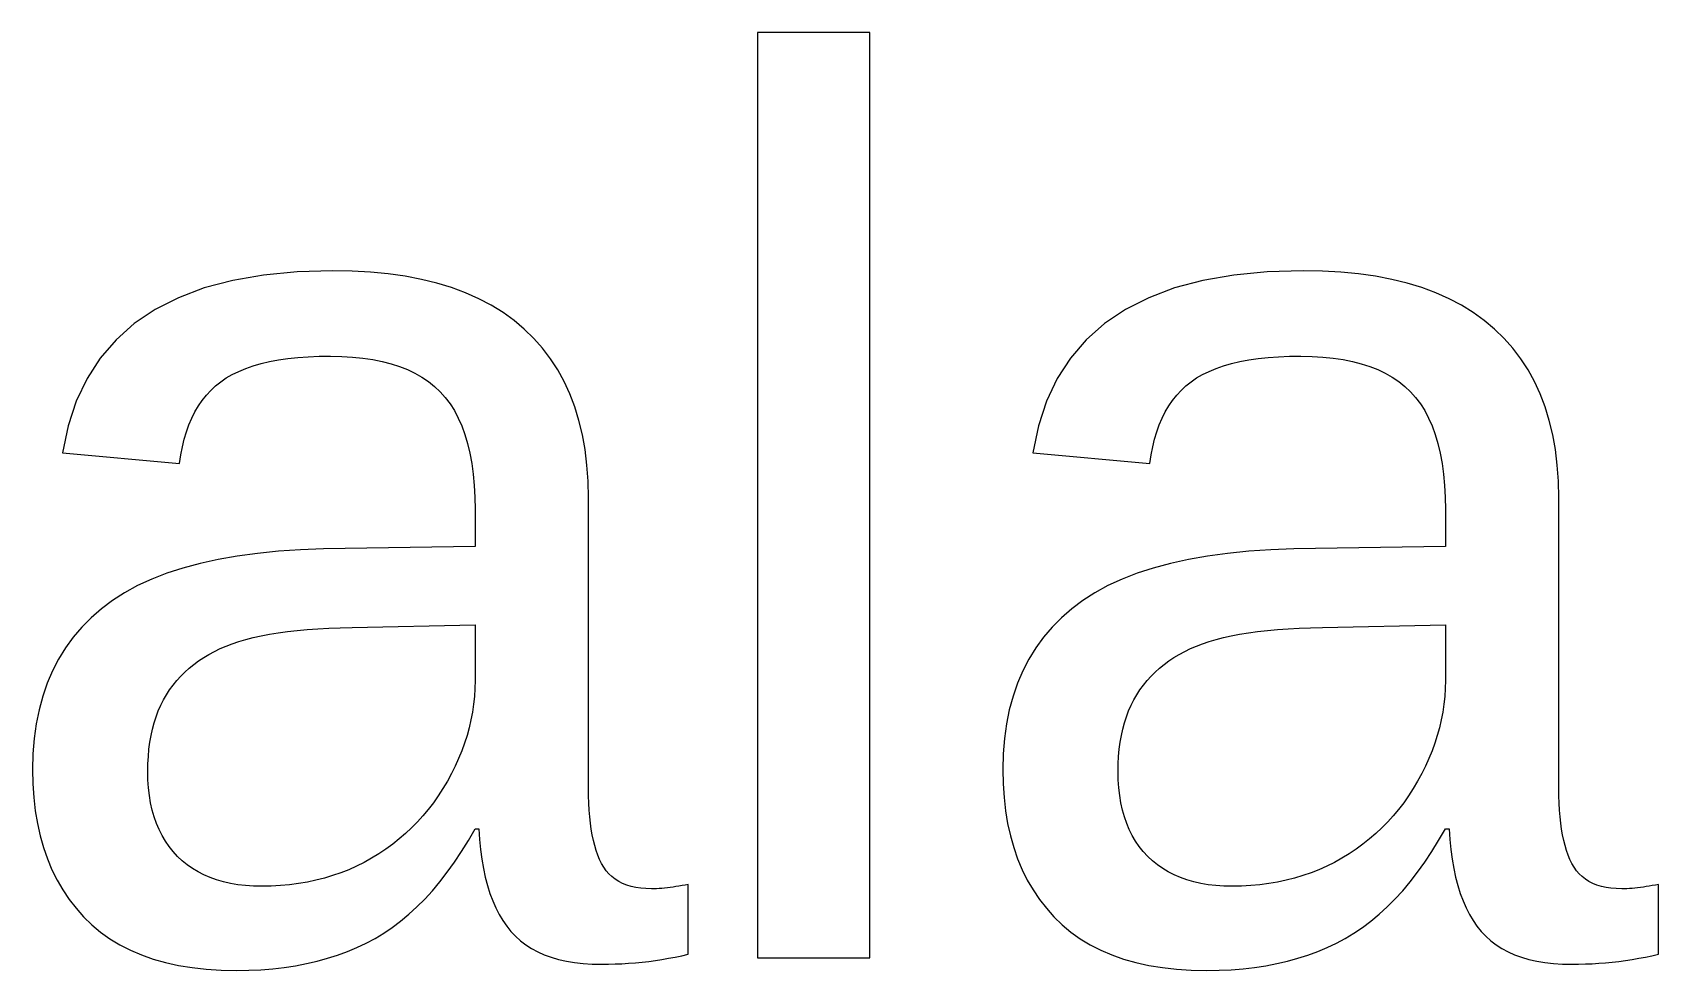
# Model space of a CAD drawing. Header units: metres. Extents: x -140 to 140, y -90 to 90.
# Drawn here: x 50.8 to 55.223, y -75.034 to -72.484 of the extents above; entities that cross this region are included whole.
import ezdxf

# ---------------------------------------------------------------- set-up
doc = ezdxf.new("R2010")
doc.units = ezdxf.units.M

msp = doc.modelspace()

# ---------------------------------------------------------------- linework, layer by layer
for p, q in [((53.0775, -72.4842), (52.7723, -72.4842)), ((52.7723, -72.4842), (52.7723, -75)), ((53.0775, -75), (53.0775, -72.4842)), ((51.4285, -73.1435), (51.3445, -73.1581)), ((51.5194, -73.1347), (51.4285, -73.1435)), ((51.6172, -73.1318), (51.5194, -73.1347)), ((51.6694, -73.1327), (51.6172, -73.1318)), ((51.7195, -73.1355), (51.6694, -73.1327)), ((51.7677, -73.1402), (51.7195, -73.1355)), ((51.8138, -73.1468), (51.7677, -73.1402)), ((51.8579, -73.1552), (51.8138, -73.1468)), ((54.0676, -73.1435), (53.9836, -73.1581)), ((54.1586, -73.1347), (54.0676, -73.1435)), ((54.2563, -73.1318), (54.1586, -73.1347)), ((54.3085, -73.1327), (54.2563, -73.1318)), ((54.3587, -73.1355), (54.3085, -73.1327)), ((54.4068, -73.1402), (54.3587, -73.1355)), ((54.4529, -73.1468), (54.4068, -73.1402)), ((54.497, -73.1552), (54.4529, -73.1468)), ((51.2673, -73.1786), (51.1969, -73.205)), ((51.3445, -73.1581), (51.2673, -73.1786)), ((51.8999, -73.1656), (51.8579, -73.1552)), ((51.94, -73.1777), (51.8999, -73.1656)), ((51.978, -73.1918), (51.94, -73.1777)), ((52.0139, -73.2078), (51.978, -73.1918)), ((53.9064, -73.1786), (53.8361, -73.205)), ((53.9836, -73.1581), (53.9064, -73.1786)), ((54.5391, -73.1656), (54.497, -73.1552)), ((54.5791, -73.1777), (54.5391, -73.1656)), ((54.6171, -73.1918), (54.5791, -73.1777)), ((54.6531, -73.2078), (54.6171, -73.1918)), ((51.1335, -73.2372), (51.0769, -73.2753)), ((51.1969, -73.205), (51.1335, -73.2372)), ((52.0479, -73.2256), (52.0139, -73.2078)), ((52.0798, -73.2453), (52.0479, -73.2256)), ((53.7726, -73.2372), (53.716, -73.2753)), ((53.8361, -73.205), (53.7726, -73.2372)), ((54.6871, -73.2256), (54.6531, -73.2078)), ((54.719, -73.2453), (54.6871, -73.2256)), ((51.0769, -73.2753), (51.0272, -73.3192)), ((52.1097, -73.2669), (52.0798, -73.2453)), ((52.1376, -73.2903), (52.1097, -73.2669)), ((53.716, -73.2753), (53.6663, -73.3192)), ((54.7489, -73.2669), (54.719, -73.2453)), ((54.7768, -73.2903), (54.7489, -73.2669)), ((51.0272, -73.3192), (50.9843, -73.369)), ((52.1634, -73.3155), (52.1376, -73.2903)), ((52.1872, -73.3424), (52.1634, -73.3155)), ((53.6663, -73.3192), (53.6234, -73.369)), ((54.8026, -73.3155), (54.7768, -73.2903)), ((54.8264, -73.3424), (54.8026, -73.3155)), ((50.9843, -73.369), (50.9483, -73.4247)), ((51.4691, -73.3743), (51.4947, -73.3706)), ((51.4947, -73.3706), (51.5217, -73.3677)), ((51.5217, -73.3677), (51.5499, -73.3657)), ((51.5499, -73.3657), (51.5795, -73.3644)), ((51.5795, -73.3644), (51.6104, -73.364)), ((51.6104, -73.364), (51.641, -73.3646)), ((51.641, -73.3646), (51.6704, -73.3663)), ((51.6704, -73.3663), (51.6985, -73.3692)), ((51.6985, -73.3692), (51.7253, -73.3732)), ((52.2089, -73.371), (52.1872, -73.3424)), ((53.6234, -73.369), (53.5874, -73.4247)), ((54.1083, -73.3743), (54.1339, -73.3706)), ((54.1339, -73.3706), (54.1608, -73.3677)), ((54.1608, -73.3677), (54.1891, -73.3657)), ((54.1891, -73.3657), (54.2186, -73.3644)), ((54.2186, -73.3644), (54.2495, -73.364)), ((54.2495, -73.364), (54.2802, -73.3646)), ((54.2802, -73.3646), (54.3096, -73.3663)), ((54.3096, -73.3663), (54.3377, -73.3692)), ((54.3377, -73.3692), (54.3645, -73.3732)), ((54.8481, -73.371), (54.8264, -73.3424)), ((51.327, -73.4233), (51.3434, -73.4138)), ((51.3434, -73.4138), (51.361, -73.4052)), ((51.361, -73.4052), (51.38, -73.3974)), ((51.38, -73.3974), (51.4003, -73.3904)), ((51.4003, -73.3904), (51.4219, -73.3842)), ((51.4219, -73.3842), (51.4449, -73.3788)), ((51.4449, -73.3788), (51.4691, -73.3743)), ((51.7253, -73.3732), (51.7508, -73.3783)), ((51.7508, -73.3783), (51.7751, -73.3846)), ((51.7751, -73.3846), (51.798, -73.3921)), ((51.798, -73.3921), (51.8197, -73.4006)), ((51.8197, -73.4006), (51.8401, -73.4104)), ((51.8401, -73.4104), (51.8592, -73.4212)), ((52.2285, -73.4012), (52.2089, -73.371)), ((52.2461, -73.4332), (52.2285, -73.4012)), ((53.9662, -73.4233), (53.9825, -73.4138)), ((53.9825, -73.4138), (54.0002, -73.4052)), ((54.0002, -73.4052), (54.0191, -73.3974)), ((54.0191, -73.3974), (54.0394, -73.3904)), ((54.0394, -73.3904), (54.0611, -73.3842)), ((54.0611, -73.3842), (54.084, -73.3788)), ((54.084, -73.3788), (54.1083, -73.3743)), ((54.3645, -73.3732), (54.39, -73.3783)), ((54.39, -73.3783), (54.4142, -73.3846)), ((54.4142, -73.3846), (54.4372, -73.3921)), ((54.4372, -73.3921), (54.4588, -73.4006)), ((54.4588, -73.4006), (54.4792, -73.4104)), ((54.4792, -73.4104), (54.4983, -73.4212)), ((54.8677, -73.4012), (54.8481, -73.371)), ((54.8853, -73.4332), (54.8677, -73.4012)), ((50.9483, -73.4247), (50.9191, -73.4862)), ((51.2729, -73.4701), (51.2851, -73.4569)), ((51.2851, -73.4569), (51.2981, -73.4447)), ((51.2981, -73.4447), (51.312, -73.4336)), ((51.312, -73.4336), (51.327, -73.4233)), ((51.8592, -73.4212), (51.877, -73.4332)), ((51.877, -73.4332), (51.8935, -73.4464)), ((51.8935, -73.4464), (51.9088, -73.4607)), ((52.2616, -73.4668), (52.2461, -73.4332)), ((53.5874, -73.4247), (53.5583, -73.4862)), ((53.9121, -73.4701), (53.9242, -73.4569)), ((53.9242, -73.4569), (53.9373, -73.4447)), ((53.9373, -73.4447), (53.9512, -73.4336)), ((53.9512, -73.4336), (53.9662, -73.4233)), ((54.4983, -73.4212), (54.5161, -73.4332)), ((54.5161, -73.4332), (54.5327, -73.4464)), ((54.5327, -73.4464), (54.5479, -73.4607)), ((54.9008, -73.4668), (54.8853, -73.4332)), ((50.9191, -73.4862), (50.8968, -73.5536)), ((51.2418, -73.5154), (51.2513, -73.4993)), ((51.2513, -73.4993), (51.2617, -73.4842)), ((51.2617, -73.4842), (51.2729, -73.4701)), ((51.9088, -73.4607), (51.9228, -73.4763)), ((51.9228, -73.4763), (51.9357, -73.4934)), ((51.9357, -73.4934), (51.9475, -73.5121)), ((52.275, -73.502), (52.2616, -73.4668)), ((52.2864, -73.539), (52.275, -73.502)), ((53.5583, -73.4862), (53.536, -73.5536)), ((53.881, -73.5154), (53.8905, -73.4993)), ((53.8905, -73.4993), (53.9008, -73.4842)), ((53.9008, -73.4842), (53.9121, -73.4701)), ((54.5479, -73.4607), (54.562, -73.4763)), ((54.562, -73.4763), (54.5749, -73.4934)), ((54.5749, -73.4934), (54.5867, -73.5121)), ((54.9142, -73.502), (54.9008, -73.4668)), ((54.9256, -73.539), (54.9142, -73.502)), ((51.2255, -73.5506), (51.2332, -73.5325)), ((51.2332, -73.5325), (51.2418, -73.5154)), ((51.9475, -73.5121), (51.9582, -73.5322)), ((51.9582, -73.5322), (51.9677, -73.5538)), ((52.2957, -73.5776), (52.2864, -73.539)), ((53.8647, -73.5506), (53.8724, -73.5325)), ((53.8724, -73.5325), (53.881, -73.5154)), ((54.5867, -73.5121), (54.5974, -73.5322)), ((54.5974, -73.5322), (54.6069, -73.5538)), ((54.9349, -73.5776), (54.9256, -73.539)), ((50.8968, -73.5536), (50.8814, -73.6268)), ((51.2076, -73.6107), (51.2127, -73.5896)), ((51.2127, -73.5896), (51.2186, -73.5696)), ((51.2186, -73.5696), (51.2255, -73.5506)), ((51.9677, -73.5538), (51.9762, -73.577)), ((51.9762, -73.577), (51.9835, -73.6016)), ((52.3029, -73.6179), (52.2957, -73.5776)), ((53.536, -73.5536), (53.5206, -73.6268)), ((53.8468, -73.6107), (53.8519, -73.5896)), ((53.8519, -73.5896), (53.8578, -73.5696)), ((53.8578, -73.5696), (53.8647, -73.5506)), ((54.6069, -73.5538), (54.6153, -73.577)), ((54.6153, -73.577), (54.6226, -73.6016)), ((54.9421, -73.6179), (54.9349, -73.5776)), ((50.8814, -73.6268), (51.2001, -73.6556)), ((51.2001, -73.6556), (51.2034, -73.6326)), ((51.2034, -73.6326), (51.2076, -73.6107)), ((51.9835, -73.6016), (51.9897, -73.6278)), ((51.9897, -73.6278), (51.9947, -73.6554)), ((52.3081, -73.6599), (52.3029, -73.6179)), ((53.5206, -73.6268), (53.8393, -73.6556)), ((53.8393, -73.6556), (53.8426, -73.6326)), ((53.8426, -73.6326), (53.8468, -73.6107)), ((54.6226, -73.6016), (54.6288, -73.6278)), ((54.6288, -73.6278), (54.6339, -73.6554)), ((54.9473, -73.6599), (54.9421, -73.6179)), ((51.9947, -73.6554), (51.9987, -73.6846)), ((52.3112, -73.7035), (52.3081, -73.6599)), ((54.6339, -73.6554), (54.6378, -73.6846)), ((54.9504, -73.7035), (54.9473, -73.6599)), ((51.9987, -73.6846), (52.0015, -73.7152)), ((52.0015, -73.7152), (52.0031, -73.7474)), ((52.3122, -73.7489), (52.3112, -73.7035)), ((54.6378, -73.6846), (54.6406, -73.7152)), ((54.6406, -73.7152), (54.6423, -73.7474)), ((54.9514, -73.7489), (54.9504, -73.7035)), ((52.0031, -73.7474), (52.0037, -73.7811)), ((52.3122, -74.5389), (52.3122, -73.7489)), ((54.6423, -73.7474), (54.6429, -73.7811)), ((54.9514, -74.5389), (54.9514, -73.7489)), ((52.0037, -73.7811), (52.0037, -73.8811)), ((54.6429, -73.7811), (54.6429, -73.8811)), ((51.4115, -73.9002), (51.3568, -73.9076)), ((51.4688, -73.8944), (51.4115, -73.9002)), ((51.5289, -73.8903), (51.4688, -73.8944)), ((51.5917, -73.8879), (51.5289, -73.8903)), ((52.0037, -73.8811), (51.5917, -73.8879)), ((54.0506, -73.9002), (53.996, -73.9076)), ((54.108, -73.8944), (54.0506, -73.9002)), ((54.1681, -73.8903), (54.108, -73.8944)), ((54.2309, -73.8879), (54.1681, -73.8903)), ((54.6429, -73.8811), (54.2309, -73.8879)), ((51.2092, -73.9401), (51.1654, -73.9543)), ((51.2557, -73.9276), (51.2092, -73.9401)), ((51.3049, -73.9168), (51.2557, -73.9276)), ((51.3568, -73.9076), (51.3049, -73.9168)), ((53.8484, -73.9401), (53.8046, -73.9543)), ((53.8949, -73.9276), (53.8484, -73.9401)), ((53.9441, -73.9168), (53.8949, -73.9276)), ((53.996, -73.9076), (53.9441, -73.9168)), ((51.086, -73.9878), (51.0504, -74.007)), ((51.1244, -73.9702), (51.086, -73.9878)), ((51.1654, -73.9543), (51.1244, -73.9702)), ((53.7252, -73.9878), (53.6896, -74.007)), ((53.7635, -73.9702), (53.7252, -73.9878)), ((53.8046, -73.9543), (53.7635, -73.9702)), ((51.0175, -74.028), (50.9874, -74.0506)), ((51.0504, -74.007), (51.0175, -74.028)), ((53.6567, -74.028), (53.6265, -74.0506)), ((53.6896, -74.007), (53.6567, -74.028)), ((50.9596, -74.0749), (50.9342, -74.1007)), ((50.9874, -74.0506), (50.9596, -74.0749)), ((53.5988, -74.0749), (53.5733, -74.1007)), ((53.6265, -74.0506), (53.5988, -74.0749)), ((50.9342, -74.1007), (50.9109, -74.1281)), ((51.4216, -74.1241), (51.4442, -74.1198)), ((51.4442, -74.1198), (51.4681, -74.116)), ((51.4681, -74.116), (51.4932, -74.1126)), ((51.4932, -74.1126), (51.5195, -74.1096)), ((51.5195, -74.1096), (51.5471, -74.1071)), ((51.5471, -74.1071), (51.5759, -74.105)), ((51.5759, -74.105), (51.6059, -74.1034)), ((51.6059, -74.1034), (51.6372, -74.1022)), ((51.6372, -74.1022), (51.6697, -74.1015)), ((51.6697, -74.1015), (52.0037, -74.0947)), ((52.0037, -74.0947), (52.0037, -74.2456)), ((53.5733, -74.1007), (53.55, -74.1281)), ((54.0607, -74.1241), (54.0834, -74.1198)), ((54.0834, -74.1198), (54.1072, -74.116)), ((54.1072, -74.116), (54.1323, -74.1126)), ((54.1323, -74.1126), (54.1587, -74.1096)), ((54.1587, -74.1096), (54.1862, -74.1071)), ((54.1862, -74.1071), (54.2151, -74.105)), ((54.2151, -74.105), (54.2451, -74.1034)), ((54.2451, -74.1034), (54.2764, -74.1022)), ((54.2764, -74.1022), (54.3089, -74.1015)), ((54.3089, -74.1015), (54.6429, -74.0947)), ((54.6429, -74.0947), (54.6429, -74.2456)), ((50.8898, -74.157), (50.871, -74.1876)), ((50.9109, -74.1281), (50.8898, -74.157)), ((51.2799, -74.1748), (51.2949, -74.1667)), ((51.2949, -74.1667), (51.3104, -74.1591)), ((51.3104, -74.1591), (51.3266, -74.1521)), ((51.3266, -74.1521), (51.3434, -74.1456)), ((51.3434, -74.1456), (51.3611, -74.1395)), ((51.3611, -74.1395), (51.38, -74.1339)), ((51.38, -74.1339), (51.4002, -74.1288)), ((51.4002, -74.1288), (51.4216, -74.1241)), ((53.529, -74.157), (53.5101, -74.1876)), ((53.55, -74.1281), (53.529, -74.157)), ((53.9191, -74.1748), (53.934, -74.1667)), ((53.934, -74.1667), (53.9496, -74.1591)), ((53.9496, -74.1591), (53.9657, -74.1521)), ((53.9657, -74.1521), (53.9825, -74.1456)), ((53.9825, -74.1456), (54.0002, -74.1395)), ((54.0002, -74.1395), (54.0191, -74.1339)), ((54.0191, -74.1339), (54.0393, -74.1288)), ((54.0393, -74.1288), (54.0607, -74.1241)), ((50.871, -74.1876), (50.8543, -74.2197)), ((51.2263, -74.2123), (51.2388, -74.2022)), ((51.2388, -74.2022), (51.2519, -74.1925)), ((51.2519, -74.1925), (51.2656, -74.1834)), ((51.2656, -74.1834), (51.2799, -74.1748)), ((53.5101, -74.1876), (53.4935, -74.2197)), ((53.8654, -74.2123), (53.8779, -74.2022)), ((53.8779, -74.2022), (53.891, -74.1925)), ((53.891, -74.1925), (53.9048, -74.1834)), ((53.9048, -74.1834), (53.9191, -74.1748)), ((50.8399, -74.2533), (50.8277, -74.2885)), ((50.8543, -74.2197), (50.8399, -74.2533)), ((51.1824, -74.2583), (51.1925, -74.246)), ((51.1925, -74.246), (51.2031, -74.2343)), ((51.2031, -74.2343), (51.2144, -74.223)), ((51.2144, -74.223), (51.2263, -74.2123)), ((52.0037, -74.2456), (52.0033, -74.2672)), ((53.4791, -74.2533), (53.4669, -74.2885)), ((53.4935, -74.2197), (53.4791, -74.2533)), ((53.8216, -74.2583), (53.8316, -74.246)), ((53.8316, -74.246), (53.8423, -74.2343)), ((53.8423, -74.2343), (53.8536, -74.223)), ((53.8536, -74.223), (53.8654, -74.2123)), ((54.6429, -74.2456), (54.6424, -74.2672)), ((50.8277, -74.2885), (50.8178, -74.3253)), ((51.1488, -74.3129), (51.1561, -74.2984)), ((51.1561, -74.2984), (51.1642, -74.2844)), ((51.1642, -74.2844), (51.173, -74.271)), ((51.173, -74.271), (51.1824, -74.2583)), ((52.0019, -74.2887), (51.9997, -74.3101)), ((52.0033, -74.2672), (52.0019, -74.2887)), ((53.4669, -74.2885), (53.4569, -74.3253)), ((53.7879, -74.3129), (53.7953, -74.2984)), ((53.7953, -74.2984), (53.8034, -74.2844)), ((53.8034, -74.2844), (53.8121, -74.271)), ((53.8121, -74.271), (53.8216, -74.2583)), ((54.6411, -74.2887), (54.6389, -74.3101)), ((54.6424, -74.2672), (54.6411, -74.2887)), ((50.8178, -74.3253), (50.81, -74.3636)), ((51.1361, -74.344), (51.1421, -74.3282)), ((51.1421, -74.3282), (51.1488, -74.3129)), ((51.9966, -74.3315), (51.9925, -74.3527)), ((51.9997, -74.3101), (51.9966, -74.3315)), ((53.4569, -74.3253), (53.4492, -74.3636)), ((53.7753, -74.344), (53.7812, -74.3282)), ((53.7812, -74.3282), (53.7879, -74.3129)), ((54.6357, -74.3315), (54.6317, -74.3527)), ((54.6389, -74.3101), (54.6357, -74.3315)), ((50.81, -74.3636), (50.8045, -74.4035)), ((51.1224, -74.3952), (51.1263, -74.3775)), ((51.1263, -74.3775), (51.1309, -74.3605)), ((51.1309, -74.3605), (51.1361, -74.344)), ((51.9876, -74.3739), (51.9818, -74.3949)), ((51.9925, -74.3527), (51.9876, -74.3739)), ((53.4492, -74.3636), (53.4436, -74.4035)), ((53.7616, -74.3952), (53.7655, -74.3775)), ((53.7655, -74.3775), (53.77, -74.3605)), ((53.77, -74.3605), (53.7753, -74.344)), ((54.6268, -74.3739), (54.621, -74.3949)), ((54.6317, -74.3527), (54.6268, -74.3739)), ((50.8045, -74.4035), (50.8011, -74.445)), ((51.1168, -74.4325), (51.1193, -74.4136)), ((51.1193, -74.4136), (51.1224, -74.3952)), ((51.9751, -74.4159), (51.9675, -74.4368)), ((51.9818, -74.3949), (51.9751, -74.4159)), ((53.4436, -74.4035), (53.4403, -74.445)), ((53.756, -74.4325), (53.7584, -74.4136)), ((53.7584, -74.4136), (53.7616, -74.3952)), ((54.6143, -74.4159), (54.6067, -74.4368)), ((54.621, -74.3949), (54.6143, -74.4159)), ((50.8011, -74.445), (50.8, -74.488)), ((51.1137, -74.4931), (51.114, -74.4723)), ((51.114, -74.4723), (51.1151, -74.4521)), ((51.1151, -74.4521), (51.1168, -74.4325)), ((51.9591, -74.4576), (51.9497, -74.4783)), ((51.9675, -74.4368), (51.9591, -74.4576)), ((53.4403, -74.445), (53.4392, -74.488)), ((53.7528, -74.4931), (53.7532, -74.4723)), ((53.7532, -74.4723), (53.7542, -74.4521)), ((53.7542, -74.4521), (53.756, -74.4325)), ((54.5982, -74.4576), (54.5889, -74.4783)), ((54.6067, -74.4368), (54.5982, -74.4576)), ((50.8, -74.488), (50.8009, -74.5265)), ((51.1141, -74.5157), (51.1137, -74.4931)), ((51.1156, -74.5374), (51.1141, -74.5157)), ((51.9283, -74.5194), (51.9163, -74.5395)), ((51.9394, -74.4989), (51.9283, -74.5194)), ((51.9497, -74.4783), (51.9394, -74.4989)), ((53.4392, -74.488), (53.44, -74.5265)), ((53.7533, -74.5157), (53.7528, -74.4931)), ((53.7547, -74.5374), (53.7533, -74.5157)), ((54.5674, -74.5194), (54.5555, -74.5395)), ((54.5786, -74.4989), (54.5674, -74.5194)), ((54.5889, -74.4783), (54.5786, -74.4989)), ((50.8009, -74.5265), (50.8033, -74.5637)), ((50.8033, -74.5637), (50.8074, -74.5996)), ((51.118, -74.5583), (51.1156, -74.5374)), ((51.1213, -74.5785), (51.118, -74.5583)), ((51.9037, -74.559), (51.8905, -74.5778)), ((51.9163, -74.5395), (51.9037, -74.559)), ((52.3124, -74.5594), (52.3122, -74.5389)), ((52.3131, -74.579), (52.3124, -74.5594)), ((53.44, -74.5265), (53.4425, -74.5637)), ((53.4425, -74.5637), (53.4466, -74.5996)), ((53.7571, -74.5583), (53.7547, -74.5374)), ((53.7604, -74.5785), (53.7571, -74.5583)), ((54.5429, -74.559), (54.5297, -74.5778)), ((54.5555, -74.5395), (54.5429, -74.559)), ((54.9516, -74.5594), (54.9514, -74.5389)), ((54.9522, -74.579), (54.9516, -74.5594)), ((50.8074, -74.5996), (50.8132, -74.6342)), ((51.1256, -74.5978), (51.1213, -74.5785)), ((51.1308, -74.6164), (51.1256, -74.5978)), ((51.8766, -74.5959), (51.8621, -74.6133)), ((51.8905, -74.5778), (51.8766, -74.5959)), ((52.3141, -74.5979), (52.3131, -74.579)), ((52.3156, -74.616), (52.3141, -74.5979)), ((53.4466, -74.5996), (53.4523, -74.6342)), ((53.7647, -74.5978), (53.7604, -74.5785)), ((53.77, -74.6164), (53.7647, -74.5978)), ((54.5158, -74.5959), (54.5012, -74.6133)), ((54.5297, -74.5778), (54.5158, -74.5959)), ((54.9533, -74.5979), (54.9522, -74.579)), ((54.9548, -74.616), (54.9533, -74.5979)), ((50.8132, -74.6342), (50.8206, -74.6676)), ((51.137, -74.6341), (51.1308, -74.6164)), ((51.1441, -74.651), (51.137, -74.6341)), ((51.1523, -74.6672), (51.1441, -74.651)), ((51.831, -74.6462), (51.8145, -74.6617)), ((51.8469, -74.6301), (51.831, -74.6462)), ((51.8621, -74.6133), (51.8469, -74.6301)), ((51.9855, -74.6807), (52.0037, -74.6491)), ((52.0037, -74.6491), (52.0139, -74.6491)), ((52.0139, -74.6491), (52.0158, -74.6777)), ((52.3175, -74.6333), (52.3156, -74.616)), ((52.3198, -74.6498), (52.3175, -74.6333)), ((52.3226, -74.6655), (52.3198, -74.6498)), ((53.4523, -74.6342), (53.4597, -74.6676)), ((53.7762, -74.6341), (53.77, -74.6164)), ((53.7833, -74.651), (53.7762, -74.6341)), ((53.7914, -74.6672), (53.7833, -74.651)), ((54.4702, -74.6462), (54.4537, -74.6617)), ((54.486, -74.6301), (54.4702, -74.6462)), ((54.5012, -74.6133), (54.486, -74.6301)), ((54.6246, -74.6807), (54.6429, -74.6491)), ((54.6429, -74.6491), (54.653, -74.6491)), ((54.653, -74.6491), (54.655, -74.6777)), ((54.9567, -74.6333), (54.9548, -74.616)), ((54.959, -74.6498), (54.9567, -74.6333)), ((54.9617, -74.6655), (54.959, -74.6498)), ((50.8206, -74.6676), (50.8296, -74.6996)), ((51.1613, -74.6825), (51.1523, -74.6672)), ((51.1713, -74.697), (51.1613, -74.6825)), ((51.1823, -74.7108), (51.1713, -74.697)), ((51.7796, -74.6905), (51.7611, -74.7039)), ((51.7974, -74.6764), (51.7796, -74.6905)), ((51.8145, -74.6617), (51.7974, -74.6764)), ((51.9668, -74.7109), (51.9855, -74.6807)), ((52.0158, -74.6777), (52.0186, -74.7051)), ((52.3257, -74.6805), (52.3226, -74.6655)), ((52.3293, -74.6946), (52.3257, -74.6805)), ((52.3333, -74.7079), (52.3293, -74.6946)), ((53.4597, -74.6676), (53.4688, -74.6996)), ((53.8005, -74.6825), (53.7914, -74.6672)), ((53.8105, -74.697), (53.8005, -74.6825)), ((53.8214, -74.7108), (53.8105, -74.697)), ((54.4187, -74.6905), (54.4003, -74.7039)), ((54.4365, -74.6764), (54.4187, -74.6905)), ((54.4537, -74.6617), (54.4365, -74.6764)), ((54.606, -74.7109), (54.6246, -74.6807)), ((54.655, -74.6777), (54.6577, -74.7051)), ((54.9649, -74.6805), (54.9617, -74.6655)), ((54.9685, -74.6946), (54.9649, -74.6805)), ((54.9725, -74.7079), (54.9685, -74.6946)), ((50.8296, -74.6996), (50.8403, -74.7304)), ((50.8403, -74.7304), (50.8527, -74.7599)), ((51.1942, -74.7237), (51.1823, -74.7108)), ((51.207, -74.7357), (51.1942, -74.7237)), ((51.2206, -74.7468), (51.207, -74.7357)), ((51.702, -74.7401), (51.6812, -74.7504)), ((51.7223, -74.7288), (51.702, -74.7401)), ((51.742, -74.7167), (51.7223, -74.7288)), ((51.7611, -74.7039), (51.742, -74.7167)), ((51.9281, -74.7668), (51.9477, -74.7396)), ((51.9477, -74.7396), (51.9668, -74.7109)), ((52.0186, -74.7051), (52.0221, -74.7313)), ((52.0221, -74.7313), (52.0265, -74.7564)), ((52.3377, -74.7205), (52.3333, -74.7079)), ((52.3426, -74.7322), (52.3377, -74.7205)), ((52.3478, -74.7432), (52.3426, -74.7322)), ((53.4688, -74.6996), (53.4795, -74.7304)), ((53.4795, -74.7304), (53.4918, -74.7599)), ((53.8333, -74.7237), (53.8214, -74.7108)), ((53.8461, -74.7357), (53.8333, -74.7237)), ((53.8597, -74.7468), (53.8461, -74.7357)), ((54.3411, -74.7401), (54.3204, -74.7504)), ((54.3614, -74.7288), (54.3411, -74.7401)), ((54.3812, -74.7167), (54.3614, -74.7288)), ((54.4003, -74.7039), (54.3812, -74.7167)), ((54.5673, -74.7668), (54.5869, -74.7396)), ((54.5869, -74.7396), (54.606, -74.7109)), ((54.6577, -74.7051), (54.6613, -74.7313)), ((54.6613, -74.7313), (54.6656, -74.7564)), ((54.9769, -74.7205), (54.9725, -74.7079)), ((54.9817, -74.7322), (54.9769, -74.7205)), ((54.987, -74.7432), (54.9817, -74.7322)), ((50.8527, -74.7599), (50.8667, -74.7881)), ((51.235, -74.7569), (51.2206, -74.7468)), ((51.2502, -74.7661), (51.235, -74.7569)), ((51.2663, -74.7742), (51.2502, -74.7661)), ((51.2831, -74.7815), (51.2663, -74.7742)), ((51.3008, -74.7877), (51.2831, -74.7815)), ((51.5938, -74.7829), (51.5709, -74.7888)), ((51.6163, -74.7762), (51.5938, -74.7829)), ((51.6384, -74.7685), (51.6163, -74.7762)), ((51.66, -74.7599), (51.6384, -74.7685)), ((51.6812, -74.7504), (51.66, -74.7599)), ((51.9081, -74.7926), (51.9281, -74.7668)), ((52.0265, -74.7564), (52.0316, -74.7802)), ((52.0316, -74.7802), (52.0375, -74.8029)), ((52.3537, -74.7533), (52.3478, -74.7432)), ((52.3603, -74.7627), (52.3537, -74.7533)), ((52.3677, -74.7712), (52.3603, -74.7627)), ((52.3759, -74.7789), (52.3677, -74.7712)), ((52.3848, -74.7858), (52.3759, -74.7789)), ((52.3944, -74.7919), (52.3848, -74.7858)), ((53.4918, -74.7599), (53.5058, -74.7881)), ((53.8742, -74.7569), (53.8597, -74.7468)), ((53.8894, -74.7661), (53.8742, -74.7569)), ((53.9054, -74.7742), (53.8894, -74.7661)), ((53.9223, -74.7815), (53.9054, -74.7742)), ((53.94, -74.7877), (53.9223, -74.7815)), ((54.233, -74.7829), (54.21, -74.7888)), ((54.2555, -74.7762), (54.233, -74.7829)), ((54.2776, -74.7685), (54.2555, -74.7762)), ((54.2992, -74.7599), (54.2776, -74.7685)), ((54.3204, -74.7504), (54.2992, -74.7599)), ((54.5472, -74.7926), (54.5673, -74.7668)), ((54.6656, -74.7564), (54.6707, -74.7802)), ((54.6707, -74.7802), (54.6767, -74.8029)), ((54.9929, -74.7533), (54.987, -74.7432)), ((54.9995, -74.7627), (54.9929, -74.7533)), ((55.0069, -74.7712), (54.9995, -74.7627)), ((55.015, -74.7789), (55.0069, -74.7712)), ((55.0239, -74.7858), (55.015, -74.7789)), ((55.0336, -74.7919), (55.0239, -74.7858)), ((50.8667, -74.7881), (50.8823, -74.815)), ((50.8823, -74.815), (50.8996, -74.8407)), ((51.3193, -74.793), (51.3008, -74.7877)), ((51.3386, -74.7973), (51.3193, -74.793)), ((51.3587, -74.8007), (51.3386, -74.7973)), ((51.3796, -74.8031), (51.3587, -74.8007)), ((51.4014, -74.8046), (51.3796, -74.8031)), ((51.4239, -74.8051), (51.4014, -74.8046)), ((51.4495, -74.8046), (51.4239, -74.8051)), ((51.4747, -74.8033), (51.4495, -74.8046)), ((51.4994, -74.801), (51.4747, -74.8033)), ((51.5237, -74.7978), (51.4994, -74.801)), ((51.5475, -74.7938), (51.5237, -74.7978)), ((51.5709, -74.7888), (51.5475, -74.7938)), ((51.8667, -74.8398), (51.8876, -74.817)), ((51.8876, -74.817), (51.9081, -74.7926)), ((52.0375, -74.8029), (52.0442, -74.8243)), ((52.0442, -74.8243), (52.0517, -74.8446)), ((52.4049, -74.7972), (52.3944, -74.7919)), ((52.4161, -74.8017), (52.4049, -74.7972)), ((52.428, -74.8053), (52.4161, -74.8017)), ((52.4408, -74.8082), (52.428, -74.8053)), ((52.4542, -74.8102), (52.4408, -74.8082)), ((52.4685, -74.8114), (52.4542, -74.8102)), ((52.4835, -74.8118), (52.4685, -74.8114)), ((52.4903, -74.8118), (52.4835, -74.8118)), ((52.4973, -74.8116), (52.4903, -74.8118)), ((52.5045, -74.8112), (52.4973, -74.8116)), ((52.5117, -74.8107), (52.5045, -74.8112)), ((52.5191, -74.8101), (52.5117, -74.8107)), ((52.5267, -74.8093), (52.5191, -74.8101)), ((52.5344, -74.8084), (52.5267, -74.8093)), ((52.5422, -74.8073), (52.5344, -74.8084)), ((52.5502, -74.8061), (52.5422, -74.8073)), ((52.5583, -74.8048), (52.5502, -74.8061)), ((52.5666, -74.8033), (52.5583, -74.8048)), ((52.575, -74.8017), (52.5666, -74.8033)), ((52.5835, -74.8), (52.575, -74.8017)), ((52.5835, -74.9898), (52.5835, -74.8)), ((53.5058, -74.7881), (53.5214, -74.815)), ((53.5214, -74.815), (53.5387, -74.8407)), ((53.9585, -74.793), (53.94, -74.7877)), ((53.9778, -74.7973), (53.9585, -74.793)), ((53.9979, -74.8007), (53.9778, -74.7973)), ((54.0188, -74.8031), (53.9979, -74.8007)), ((54.0405, -74.8046), (54.0188, -74.8031)), ((54.0631, -74.8051), (54.0405, -74.8046)), ((54.0887, -74.8046), (54.0631, -74.8051)), ((54.1138, -74.8033), (54.0887, -74.8046)), ((54.1385, -74.801), (54.1138, -74.8033)), ((54.1628, -74.7978), (54.1385, -74.801)), ((54.1866, -74.7938), (54.1628, -74.7978)), ((54.21, -74.7888), (54.1866, -74.7938)), ((54.5058, -74.8398), (54.5268, -74.817)), ((54.5268, -74.817), (54.5472, -74.7926)), ((54.6767, -74.8029), (54.6834, -74.8243)), ((54.6834, -74.8243), (54.6909, -74.8446)), ((55.044, -74.7972), (55.0336, -74.7919)), ((55.0552, -74.8017), (55.044, -74.7972)), ((55.0672, -74.8053), (55.0552, -74.8017)), ((55.0799, -74.8082), (55.0672, -74.8053)), ((55.0934, -74.8102), (55.0799, -74.8082)), ((55.1076, -74.8114), (55.0934, -74.8102)), ((55.1226, -74.8118), (55.1076, -74.8114)), ((55.1295, -74.8118), (55.1226, -74.8118)), ((55.1365, -74.8116), (55.1295, -74.8118)), ((55.1436, -74.8112), (55.1365, -74.8116)), ((55.1509, -74.8107), (55.1436, -74.8112)), ((55.1583, -74.8101), (55.1509, -74.8107)), ((55.1658, -74.8093), (55.1583, -74.8101)), ((55.1735, -74.8084), (55.1658, -74.8093)), ((55.1814, -74.8073), (55.1735, -74.8084)), ((55.1893, -74.8061), (55.1814, -74.8073)), ((55.1975, -74.8048), (55.1893, -74.8061)), ((55.2057, -74.8033), (55.1975, -74.8048)), ((55.2141, -74.8017), (55.2057, -74.8033)), ((55.2226, -74.8), (55.2141, -74.8017)), ((55.2226, -74.9898), (55.2226, -74.8)), ((50.8996, -74.8407), (50.9185, -74.865)), ((50.9185, -74.865), (50.939, -74.8881)), ((51.8235, -74.8812), (51.8453, -74.8613)), ((51.8453, -74.8613), (51.8667, -74.8398)), ((52.0517, -74.8446), (52.06, -74.8636)), ((52.06, -74.8636), (52.0691, -74.8815)), ((53.5387, -74.8407), (53.5576, -74.865)), ((53.5576, -74.865), (53.5782, -74.8881)), ((54.4626, -74.8812), (54.4845, -74.8613)), ((54.4845, -74.8613), (54.5058, -74.8398)), ((54.6909, -74.8446), (54.6992, -74.8636)), ((54.6992, -74.8636), (54.7083, -74.8815)), ((50.939, -74.8881), (50.9612, -74.9097)), ((50.9612, -74.9097), (50.9851, -74.9295)), ((51.7552, -74.9324), (51.7784, -74.9168)), ((51.7784, -74.9168), (51.8012, -74.8998)), ((51.8012, -74.8998), (51.8235, -74.8812)), ((52.0691, -74.8815), (52.079, -74.8982)), ((52.079, -74.8982), (52.0897, -74.9137)), ((52.0897, -74.9137), (52.1012, -74.928)), ((53.5782, -74.8881), (53.6004, -74.9097)), ((53.6004, -74.9097), (53.6242, -74.9295)), ((54.3944, -74.9324), (54.4176, -74.9168)), ((54.4176, -74.9168), (54.4403, -74.8998)), ((54.4403, -74.8998), (54.4626, -74.8812)), ((54.7083, -74.8815), (54.7182, -74.8982)), ((54.7182, -74.8982), (54.7289, -74.9137)), ((54.7289, -74.9137), (54.7403, -74.928)), ((50.9851, -74.9295), (51.0105, -74.9476)), ((51.0105, -74.9476), (51.0376, -74.964)), ((51.6823, -74.9714), (51.7074, -74.9595)), ((51.7074, -74.9595), (51.7316, -74.9466)), ((51.7316, -74.9466), (51.7552, -74.9324)), ((52.1012, -74.928), (52.1136, -74.9411)), ((52.1136, -74.9411), (52.1271, -74.9532)), ((52.1271, -74.9532), (52.1417, -74.9643)), ((53.6242, -74.9295), (53.6497, -74.9476)), ((53.6497, -74.9476), (53.6767, -74.964)), ((54.3215, -74.9714), (54.3465, -74.9595)), ((54.3465, -74.9595), (54.3708, -74.9466)), ((54.3708, -74.9466), (54.3944, -74.9324)), ((54.7403, -74.928), (54.7527, -74.9411)), ((54.7527, -74.9411), (54.7662, -74.9532)), ((54.7662, -74.9532), (54.7808, -74.9643)), ((51.0376, -74.964), (51.0663, -74.9787)), ((51.0663, -74.9787), (51.0966, -74.9916)), ((51.0966, -74.9916), (51.1286, -75.0028)), ((51.1286, -75.0028), (51.1621, -75.0123)), ((51.5741, -75.0086), (51.6024, -75.0008)), ((51.6024, -75.0008), (51.6298, -74.9921)), ((51.6298, -74.9921), (51.6564, -74.9823)), ((51.6564, -74.9823), (51.6823, -74.9714)), ((52.1417, -74.9643), (52.1574, -74.9743)), ((52.1574, -74.9743), (52.1742, -74.9833)), ((52.1742, -74.9833), (52.192, -74.9911)), ((52.192, -74.9911), (52.211, -74.998)), ((52.211, -74.998), (52.2311, -75.0038)), ((52.2311, -75.0038), (52.2523, -75.0085)), ((52.476, -75.0091), (52.4941, -75.0067)), ((52.4941, -75.0067), (52.5121, -75.0039)), ((52.5121, -75.0039), (52.53, -75.0009)), ((52.53, -75.0009), (52.5479, -74.9975)), ((52.5479, -74.9975), (52.5657, -74.9939)), ((52.5657, -74.9939), (52.5835, -74.9898)), ((52.7723, -75), (53.0775, -75)), ((53.6767, -74.964), (53.7054, -74.9787)), ((53.7054, -74.9787), (53.7358, -74.9916)), ((53.7358, -74.9916), (53.7677, -75.0028)), ((53.7677, -75.0028), (53.8013, -75.0123)), ((54.2133, -75.0086), (54.2415, -75.0008)), ((54.2415, -75.0008), (54.269, -74.9921)), ((54.269, -74.9921), (54.2956, -74.9823)), ((54.2956, -74.9823), (54.3215, -74.9714)), ((54.7808, -74.9643), (54.7965, -74.9743)), ((54.7965, -74.9743), (54.8133, -74.9833)), ((54.8133, -74.9833), (54.8312, -74.9911)), ((54.8312, -74.9911), (54.8502, -74.998)), ((54.8502, -74.998), (54.8703, -75.0038)), ((54.8703, -75.0038), (54.8914, -75.0085)), ((55.1152, -75.0091), (55.1332, -75.0067)), ((55.1332, -75.0067), (55.1512, -75.0039)), ((55.1512, -75.0039), (55.1692, -75.0009)), ((55.1692, -75.0009), (55.1871, -74.9975)), ((55.1871, -74.9975), (55.2049, -74.9939)), ((55.2049, -74.9939), (55.2226, -74.9898)), ((51.1621, -75.0123), (51.1973, -75.0201)), ((51.1973, -75.0201), (51.2342, -75.0261)), ((51.2342, -75.0261), (51.2726, -75.0304)), ((51.2726, -75.0304), (51.3127, -75.033)), ((51.3127, -75.033), (51.3544, -75.0339)), ((51.3544, -75.0339), (51.3882, -75.0334)), ((51.3882, -75.0334), (51.4211, -75.0318)), ((51.4211, -75.0318), (51.4533, -75.0292)), ((51.4533, -75.0292), (51.4847, -75.0256)), ((51.4847, -75.0256), (51.5153, -75.021)), ((51.5153, -75.021), (51.5451, -75.0153)), ((51.5451, -75.0153), (51.5741, -75.0086)), ((52.2523, -75.0085), (52.2745, -75.0122)), ((52.2745, -75.0122), (52.2979, -75.0148)), ((52.2979, -75.0148), (52.3223, -75.0164)), ((52.3223, -75.0164), (52.3479, -75.0169)), ((52.3479, -75.0169), (52.3663, -75.0168)), ((52.3663, -75.0168), (52.3848, -75.0163)), ((52.3848, -75.0163), (52.4031, -75.0155)), ((52.4031, -75.0155), (52.4214, -75.0144)), ((52.4214, -75.0144), (52.4397, -75.0129)), ((52.4397, -75.0129), (52.4579, -75.0112)), ((52.4579, -75.0112), (52.476, -75.0091)), ((53.8013, -75.0123), (53.8365, -75.0201)), ((53.8365, -75.0201), (53.8733, -75.0261)), ((53.8733, -75.0261), (53.9118, -75.0304)), ((53.9118, -75.0304), (53.9518, -75.033)), ((53.9518, -75.033), (53.9935, -75.0339)), ((53.9935, -75.0339), (54.0273, -75.0334)), ((54.0273, -75.0334), (54.0603, -75.0318)), ((54.0603, -75.0318), (54.0925, -75.0292)), ((54.0925, -75.0292), (54.1239, -75.0256)), ((54.1239, -75.0256), (54.1545, -75.021)), ((54.1545, -75.021), (54.1843, -75.0153)), ((54.1843, -75.0153), (54.2133, -75.0086)), ((54.8914, -75.0085), (54.9137, -75.0122)), ((54.9137, -75.0122), (54.937, -75.0148)), ((54.937, -75.0148), (54.9615, -75.0164)), ((54.9615, -75.0164), (54.987, -75.0169)), ((54.987, -75.0169), (55.0055, -75.0168)), ((55.0055, -75.0168), (55.0239, -75.0163)), ((55.0239, -75.0163), (55.0423, -75.0155)), ((55.0423, -75.0155), (55.0606, -75.0144)), ((55.0606, -75.0144), (55.0788, -75.0129)), ((55.0788, -75.0129), (55.097, -75.0112)), ((55.097, -75.0112), (55.1152, -75.0091))]:
    msp.add_line(p, q)

doc.saveas('drawing.dxf')
